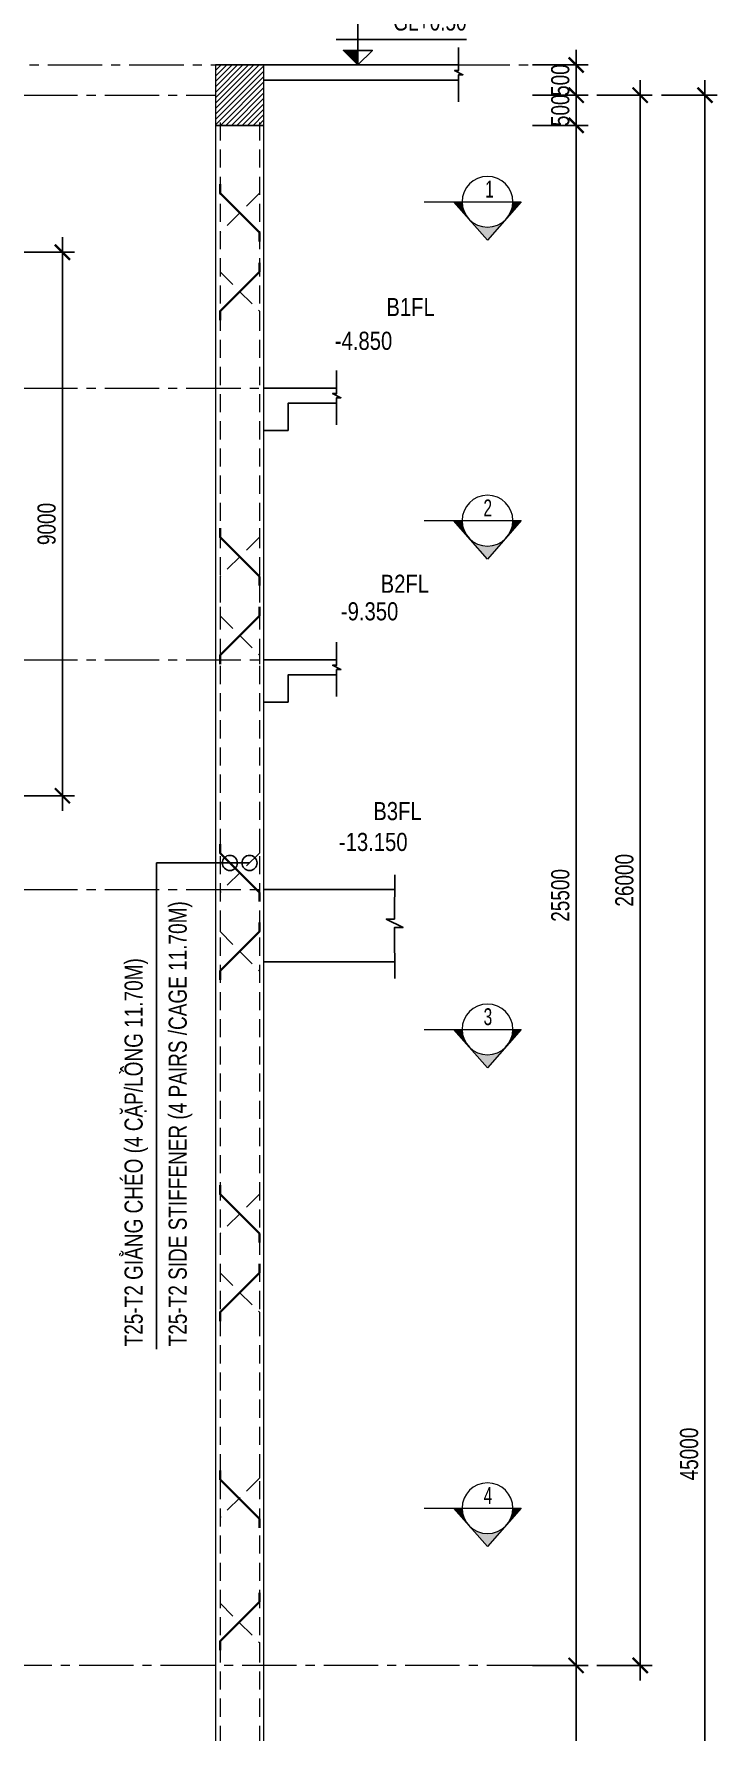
# Model space of a CAD drawing. Header units: millimetres. Extents: x 2746337 to 7547699, y -363432 to 15720.
# Drawn here: x 2893677 to 2904984, y -221482 to -193381 of the extents above; entities that cross this region are included whole.
import ezdxf
from ezdxf.enums import TextEntityAlignment as Align

# ---------------------------------------------------------------- set-up
doc = ezdxf.new("R2010")
doc.units = ezdxf.units.MM
doc.header["$LTSCALE"] = 1200
doc.header["$PDMODE"] = 3
doc.linetypes.add('CENTER2', pattern=[1.125, 0.75, -0.125, 0.125, -0.125])
doc.linetypes.add('HIDDEN', pattern=[0.375, 0.25, -0.125])
for name, color, linetype, lineweight in [('1', 9, 'Continuous', 13), ('BOUND', 3, 'Continuous', 20), ('CODE', 3, 'Continuous', 15), ('ENOTE', 2, 'Continuous', 15), ('Grid line', 160, 'CENTER2', 5), ('HIDE', 8, 'HIDDEN', 13), ('K-THUOC', 1, 'Continuous', 18), ('LEADER', 8, 'Continuous', 9), ('S-Beam - Cont', 60, 'Continuous', 25), ('T2CO', 4, 'Continuous', 30), ('T2HI', 4, 'HIDDEN', 13), ('TEXTVN', 2, 'Continuous', 20)]:
    doc.layers.add(name, color=color, linetype=linetype, lineweight=lineweight)
for name, color, linetype in [('CDC.02.DIM', 1, 'Continuous'), ('CDC.06.TEXT', 2, 'Continuous'), ('CDC.10.HATCH', 251, 'Continuous'), ('Q-Dim-line', 75, 'Continuous')]:
    doc.layers.add(name, color=color, linetype=linetype)
doc.styles.add('DB_Arial', font='arial.ttf', dxfattribs={"width": 0.8})
doc.styles.add('SMTEXT', font='arial.ttf', dxfattribs={"width": 0.75})
doc.styles.add('TEXTVN', font='VHELVCN.TTF', dxfattribs={"width": 0.8})
doc.dimstyles.new('BSV1-100', dxfattribs={"dimtxt": 300, "dimasz": 250, "dimexe": 200, "dimexo": 0, "dimgap": 108, "dimtad": 1, "dimdec": 0, "dimdsep": 46, "dimtxsty": 'SMTEXT', "dimblk": 'ARCHTICK', "dimcen": 100, "dimdle": 250, "dimclrd": 256, "dimclre": 256, "dimclrt": 1, "dimadec": 0, "dimazin": 0, "dimtfac": 1, "dimtdec": 0, "dimtix": 1, "dimtmove": 2, "dimatfit": 3, "dimfxl": 720, "dimfxlon": 1, "dimtolj": 1, "dimtzin": 0, "dimarcsym": 0})
doc.dimstyles.new('BSV25', dxfattribs={"dimtxt": 300, "dimasz": 250, "dimexe": 200, "dimexo": 0, "dimgap": 108, "dimtad": 1, "dimdec": 0, "dimlfac": 0.25, "dimdsep": 46, "dimtxsty": 'SMTEXT', "dimblk": 'ARCHTICK', "dimcen": 100, "dimdle": 250, "dimclrd": 256, "dimclre": 256, "dimclrt": 2, "dimadec": 0, "dimazin": 0, "dimtfac": 1, "dimtdec": 0, "dimtix": 1, "dimtmove": 2, "dimatfit": 3, "dimfxl": 800, "dimfxlon": 1, "dimtolj": 1, "dimtzin": 0, "dimarcsym": 0})

# ---------------------------------------------------------------- blocks, each defined once
blk = doc.blocks.new('_ArchTick')
at = {"color": 0, "linetype": 'ByBlock', "const_width": 0.15}
blk.add_lwpolyline([(-0.5, -0.5), (0.5, 0.5)], dxfattribs=at)
blk = doc.blocks.new('*D1330')
at = {"layer": 'Defpoints', "color": 0, "transparency": 16777216}
for p in [(2865643, -194395), (2865080, -199245), (2897740, -199245)]:
    blk.add_point(p, dxfattribs=at)
at = {"layer": 'K-THUOC', "lineweight": -2, "transparency": 16777216}
for p, q in [((2865080, -194145), (2865080, -199495)), ((2865643, -194395), (2864880, -194395)), ((2865800, -199245), (2864880, -199245))]:
    blk.add_line(p, q, dxfattribs=at)
at = {"layer": 'K-THUOC', "lineweight": -2, "transparency": 16777216, "xscale": 250, "yscale": 250, "zscale": 250}
for p, rotation in [((2865080, -194395), 90), ((2865080, -199245), 270)]:
    blk.add_blockref('_ArchTick', p, dxfattribs=dict(at, rotation=rotation))
at = {"layer": 'K-THUOC', "color": 1, "transparency": 16777216, "insert": (2864819, -196820), "char_height": 300, "attachment_point": 5, "rotation": 90, "style": 'SMTEXT'}
blk.add_mtext('\\A1;4850', dxfattribs=at)
blk = doc.blocks.new('*D1331')
at = {"layer": 'Defpoints', "color": 0, "transparency": 16777216}
for p in [(2897740, -199245), (2865080, -203745), (2897724, -203745)]:
    blk.add_point(p, dxfattribs=at)
at = {"layer": 'K-THUOC', "lineweight": -2, "transparency": 16777216}
for p, q in [((2865080, -198995), (2865080, -203995)), ((2865800, -199245), (2864880, -199245)), ((2865800, -203745), (2864880, -203745))]:
    blk.add_line(p, q, dxfattribs=at)
at = {"layer": 'K-THUOC', "lineweight": -2, "transparency": 16777216, "xscale": 250, "yscale": 250, "zscale": 250}
for p, rotation in [((2865080, -199245), 90), ((2865080, -203745), 270)]:
    blk.add_blockref('_ArchTick', p, dxfattribs=dict(at, rotation=rotation))
at = {"layer": 'K-THUOC', "color": 1, "transparency": 16777216, "insert": (2864819, -201495), "char_height": 300, "attachment_point": 5, "rotation": 90, "style": 'SMTEXT'}
blk.add_mtext('\\A1;4500', dxfattribs=at)
blk = doc.blocks.new('*D1332')
at = {"layer": 'Defpoints', "color": 0, "transparency": 16777216}
for p in [(2896467, -203745), (2865080, -207545), (2897724, -207545)]:
    blk.add_point(p, dxfattribs=at)
at = {"layer": 'K-THUOC', "lineweight": -2, "transparency": 16777216}
for p, q in [((2865080, -203495), (2865080, -207795)), ((2865800, -203745), (2864880, -203745)), ((2865800, -207545), (2864880, -207545))]:
    blk.add_line(p, q, dxfattribs=at)
at = {"layer": 'K-THUOC', "lineweight": -2, "transparency": 16777216, "xscale": 250, "yscale": 250, "zscale": 250}
for p, rotation in [((2865080, -203745), 90), ((2865080, -207545), 270)]:
    blk.add_blockref('_ArchTick', p, dxfattribs=dict(at, rotation=rotation))
at = {"layer": 'K-THUOC', "color": 1, "transparency": 16777216, "insert": (2864819, -205645), "char_height": 300, "attachment_point": 5, "rotation": 90, "style": 'SMTEXT'}
blk.add_mtext('\\A1;3800', dxfattribs=at)
blk = doc.blocks.new('*D1344')
at = {"layer": 'Defpoints', "color": 0, "transparency": 16777216}
for p in [(2883069, -196995), (2894148, -196995), (2883069, -205995)]:
    blk.add_point(p, dxfattribs=at)
at = {"layer": 'K-THUOC', "lineweight": -2, "transparency": 16777216}
for p, q in [((2894148, -206245), (2894148, -196745)), ((2893428, -196995), (2894348, -196995)), ((2893428, -205995), (2894348, -205995))]:
    blk.add_line(p, q, dxfattribs=at)
at = {"layer": 'K-THUOC', "lineweight": -2, "transparency": 16777216, "xscale": 250, "yscale": 250, "zscale": 250}
for p, rotation in [((2894148, -196995), 90), ((2894148, -205995), 270)]:
    blk.add_blockref('_ArchTick', p, dxfattribs=dict(at, rotation=rotation))
at = {"layer": 'K-THUOC', "color": 1, "transparency": 16777216, "insert": (2893887, -201495), "char_height": 300, "attachment_point": 5, "rotation": 90, "style": 'SMTEXT'}
blk.add_mtext('\\A1;9000', dxfattribs=at)
blk = doc.blocks.new('SIGSEC')
at = {"layer": '1', "lineweight": 9}
h = blk.add_hatch(color=256, dxfattribs=at)
h.dxf.hatch_style = 1
h.paths.add_polyline_path([(-420, 0), (-560, 0), (-315, -278, -0.182676)])
h = blk.add_hatch(color=256, dxfattribs=at)
h.dxf.hatch_style = 1
h.paths.add_polyline_path([(560, 0), (420, 0, -0.182676), (315, -278)])
h = blk.add_hatch(color=256, dxfattribs=at)
h.dxf.hatch_style = 1
h.paths.add_polyline_path([(315, -278, -0.451416), (-315, -278), (0, -635)])
at = {"layer": '1', "lineweight": 9, "elevation": 0}
blk.add_lwpolyline([(1050, 0), (-560, 0), (0, -635), (560, 0)], dxfattribs=at)
at = {"layer": '1', "lineweight": 9}
blk.add_circle((0, 0), 420, dxfattribs=at)
at = {"layer": 'BOUND', "lineweight": 9, "style": 'TEXTVN', "width": 0.8}
blk.add_attdef('SEC', text='', height=280, dxfattribs=at).set_placement((0, 210, 0), align=Align.MIDDLE_CENTER)
blk = doc.blocks.new('*D1358')
at = {"layer": 'Defpoints', "color": 0, "transparency": 16777216}
for p in [(2897483, -193895), (2902651, -193895), (2897483, -194395)]:
    blk.add_point(p, dxfattribs=at)
at = {"layer": 'K-THUOC', "lineweight": -2, "transparency": 16777216}
for p, q in [((2901931, -193895), (2902851, -193895)), ((2902651, -193895), (2902651, -193645)), ((2902651, -194395), (2902651, -193895)), ((2901931, -194395), (2902851, -194395)), ((2902651, -194395), (2902651, -194645))]:
    blk.add_line(p, q, dxfattribs=at)
at = {"layer": 'K-THUOC', "lineweight": -2, "transparency": 16777216, "xscale": 250, "yscale": 250, "zscale": 250}
for p, rotation in [((2902651, -193895), 270), ((2902651, -194395), 90)]:
    blk.add_blockref('_ArchTick', p, dxfattribs=dict(at, rotation=rotation))
at = {"layer": 'K-THUOC', "color": 1, "transparency": 16777216, "insert": (2902390, -194145), "char_height": 300, "attachment_point": 5, "rotation": 90, "style": 'SMTEXT'}
blk.add_mtext('\\A1;500', dxfattribs=at)
blk = doc.blocks.new('*D1359')
at = {"layer": 'Defpoints', "color": 0, "transparency": 16777216}
for p in [(2897483, -194395), (2897483, -194895), (2902651, -194895)]:
    blk.add_point(p, dxfattribs=at)
at = {"layer": 'K-THUOC', "lineweight": -2, "transparency": 16777216}
for p, q in [((2902651, -194395), (2902651, -194145)), ((2901931, -194395), (2902851, -194395)), ((2902651, -194395), (2902651, -194895)), ((2901931, -194895), (2902851, -194895)), ((2902651, -194895), (2902651, -195145))]:
    blk.add_line(p, q, dxfattribs=at)
at = {"layer": 'K-THUOC', "lineweight": -2, "transparency": 16777216, "xscale": 250, "yscale": 250, "zscale": 250}
for p, rotation in [((2902651, -194395), 270), ((2902651, -194895), 90)]:
    blk.add_blockref('_ArchTick', p, dxfattribs=dict(at, rotation=rotation))
at = {"layer": 'K-THUOC', "color": 1, "transparency": 16777216, "insert": (2902390, -194645), "char_height": 300, "attachment_point": 5, "rotation": 90, "style": 'SMTEXT'}
blk.add_mtext('\\A1;500', dxfattribs=at)
blk = doc.blocks.new('*D1360')
at = {"layer": 'Defpoints', "color": 0, "transparency": 16777216}
for p in [(2897483, -194895), (2891936, -220395), (2902651, -220395)]:
    blk.add_point(p, dxfattribs=at)
at = {"layer": 'K-THUOC', "lineweight": -2, "transparency": 16777216}
for p, q in [((2902651, -194645), (2902651, -220645)), ((2901931, -194895), (2902851, -194895)), ((2901931, -220395), (2902851, -220395))]:
    blk.add_line(p, q, dxfattribs=at)
at = {"layer": 'K-THUOC', "lineweight": -2, "transparency": 16777216, "xscale": 250, "yscale": 250, "zscale": 250}
for p, rotation in [((2902651, -194895), 90), ((2902651, -220395), 270)]:
    blk.add_blockref('_ArchTick', p, dxfattribs=dict(at, rotation=rotation))
at = {"layer": 'K-THUOC', "color": 1, "transparency": 16777216, "insert": (2902390, -207645), "char_height": 300, "attachment_point": 5, "rotation": 90, "style": 'SMTEXT'}
blk.add_mtext('\\A1;25500', dxfattribs=at)
blk = doc.blocks.new('*D1361')
at = {"layer": 'Defpoints', "color": 0, "transparency": 16777216}
for p in [(2891936, -220395), (2893508, -239395), (2902651, -239395)]:
    blk.add_point(p, dxfattribs=at)
at = {"layer": 'K-THUOC', "lineweight": -2, "transparency": 16777216}
for p, q in [((2902651, -220145), (2902651, -239645)), ((2901931, -220395), (2902851, -220395)), ((2901931, -239395), (2902851, -239395))]:
    blk.add_line(p, q, dxfattribs=at)
at = {"layer": 'K-THUOC', "lineweight": -2, "transparency": 16777216, "xscale": 250, "yscale": 250, "zscale": 250}
for p, rotation in [((2902651, -220395), 90), ((2902651, -239395), 270)]:
    blk.add_blockref('_ArchTick', p, dxfattribs=dict(at, rotation=rotation))
at = {"layer": 'K-THUOC', "color": 1, "transparency": 16777216, "insert": (2902390, -229895), "char_height": 300, "attachment_point": 5, "rotation": 90, "style": 'SMTEXT'}
blk.add_mtext('\\A1;19000', dxfattribs=at)
blk = doc.blocks.new('*D1362')
at = {"layer": 'Defpoints', "color": 0, "transparency": 16777216}
for p in [(2896683, -194395), (2903712, -194395), (2891936, -220395)]:
    blk.add_point(p, dxfattribs=at)
at = {"layer": 'K-THUOC', "lineweight": -2, "transparency": 16777216}
for p, q in [((2903712, -220645), (2903712, -194145)), ((2902992, -194395), (2903912, -194395)), ((2902992, -220395), (2903912, -220395))]:
    blk.add_line(p, q, dxfattribs=at)
at = {"layer": 'K-THUOC', "lineweight": -2, "transparency": 16777216, "xscale": 250, "yscale": 250, "zscale": 250}
for p, rotation in [((2903712, -194395), 90), ((2903712, -220395), 270)]:
    blk.add_blockref('_ArchTick', p, dxfattribs=dict(at, rotation=rotation))
at = {"layer": 'K-THUOC', "color": 1, "transparency": 16777216, "insert": (2903451, -207395), "char_height": 300, "attachment_point": 5, "rotation": 90, "style": 'SMTEXT'}
blk.add_mtext('\\A1;26000', dxfattribs=at)
blk = doc.blocks.new('*D1363')
at = {"layer": 'Defpoints', "color": 0, "transparency": 16777216}
for p in [(2896683, -194395), (2896683, -239395), (2904784, -239395)]:
    blk.add_point(p, dxfattribs=at)
at = {"layer": 'K-THUOC', "lineweight": -2, "transparency": 16777216}
for p, q in [((2904784, -194145), (2904784, -239645)), ((2904064, -194395), (2904984, -194395)), ((2904064, -239395), (2904984, -239395))]:
    blk.add_line(p, q, dxfattribs=at)
at = {"layer": 'K-THUOC', "lineweight": -2, "transparency": 16777216, "xscale": 250, "yscale": 250, "zscale": 250}
for p, rotation in [((2904784, -194395), 90), ((2904784, -239395), 270)]:
    blk.add_blockref('_ArchTick', p, dxfattribs=dict(at, rotation=rotation))
at = {"layer": 'K-THUOC', "color": 1, "transparency": 16777216, "insert": (2904522, -216895), "char_height": 300, "attachment_point": 5, "rotation": 90, "style": 'SMTEXT'}
blk.add_mtext('\\A1;45000', dxfattribs=at)
blk = doc.blocks.new('tag_cd')
at = {"layer": 'CDC.10.HATCH'}
blk.add_hatch(color=256, dxfattribs=at).paths.add_polyline_path([(180, 240), (420, 0), (420, 240)])
at = {"layer": 'CDC.02.DIM'}
for points in [[(420, 240), (420, 0), (660, 240), (180, 240), (420, 0), (420, 1020)], [(60, 420), (2220, 420)], [(0, 0), (840, 0)]]:
    blk.add_lwpolyline(points, dxfattribs=at)
at = {"layer": 'CDC.06.TEXT', "ltscale": 0.5, "style": 'SMTEXT', "width": 0.75}
blk.add_attdef('CD', text='', height=300, dxfattribs=at).set_placement((2220, 570), align=Align.RIGHT)

msp = doc.modelspace()

# ---------------------------------------------------------------- hatches: boundary and pattern name
at = {"layer": 'CDC.10.HATCH'}
h = msp.add_hatch(dxfattribs=at)
h.set_pattern_fill('ANSI31', color=256, scale=20)
h.set_pattern_definition([(45, (109825.24, -204151.04), (-44.9012806, 44.9012806), [])])
h.paths.add_polyline_path([(2896682.9, -194894.7), (2897482.9, -194894.7), (2897482.9, -193894.7), (2896682.9, -193894.7)])

# ---------------------------------------------------------------- linework, layer by layer
at = {"layer": 'BOUND'}
for points in [[(2896682.9, -194894.7), (2897482.9, -194894.7), (2897482.9, -193894.7), (2896682.9, -193894.7)], [(2896682.9, -239394.7), (2897482.9, -239394.7), (2897482.9, -194894.7), (2896682.9, -194894.7)]]:
    msp.add_lwpolyline(points, close=True, dxfattribs=at)
at = {"layer": 'BOUND', "lineweight": 20}
msp.add_lwpolyline([(2897482.9, -198744.7), (2897482.9, -194894.7), (2896682.9, -194894.7), (2896682.9, -239394.7), (2897482.9, -239394.7), (2897482.9, -213944.7)], dxfattribs=at)
at = {"layer": 'CODE'}
for points in [[(2898132.5, -199244.7, 0, 0, 0), (2899206.5, -199244.7, 0, 0, 0), (2898669.5, -199244.7, 0, 660, 0), (2898669.5, -198914.7, 0, 0, 0), (2898669.5, -198714.7, 0, 0, 0), (2899669.5, -198714.7, 0, 0, 0)], [(2898132.5, -203744.7, 0, 0, 0), (2899206.5, -203744.7, 0, 0, 0), (2898669.5, -203744.7, 0, 660, 0), (2898669.5, -203414.7, 0, 0, 0), (2898669.5, -203214.7, 0, 0, 0), (2899669.5, -203214.7, 0, 0, 0)], [(2898132.5, -207544.7, 0, 0, 0), (2899206.5, -207544.7, 0, 0, 0), (2898669.5, -207544.7, 0, 660, 0), (2898669.5, -207214.7, 0, 0, 0), (2898669.5, -207014.7, 0, 0, 0), (2899669.5, -207014.7, 0, 0, 0)]]:
    msp.add_lwpolyline(points, format="xyseb", dxfattribs=at)
at = {"layer": 'Grid line', "color": 2}
for p, q in [((2861098.5, -194394.7), (2896682.9, -194394.7)), ((2861098.5, -199244.7), (2897567.4, -199244.7)), ((2861098.5, -203744.7), (2897551.4, -203744.7)), ((2861098.5, -207544.7), (2897551.4, -207544.7))]:
    msp.add_line(p, q, dxfattribs=at)
at = {"layer": 'Grid line'}
msp.add_line((2902073.3, -220394.7), (2866455.3, -220394.7), dxfattribs=at)
msp.add_lwpolyline([(2875005, -193894.7), (2901872.3, -193894.7)], dxfattribs=at)
at = {"layer": 'HIDE'}
for p, q in [((2896757.9, -194844.7), (2896757.9, -239194.7)), ((2897407.9, -194844.7), (2897407.9, -239194.7))]:
    msp.add_line(p, q, dxfattribs=at)
at = {"layer": 'Q-Dim-line'}
for points in [[(2900706.5, -193604), (2900706.5, -193985), (2900639.4, -193985), (2900778.2, -194055.7), (2900706.5, -194055.7), (2900706.5, -194502.9)], [(2898687, -198954), (2898687, -199335), (2898619.9, -199335), (2898758.7, -199405.7), (2898687, -199405.7), (2898687, -199852.9)], [(2898687, -203454), (2898687, -203835), (2898619.9, -203835), (2898758.7, -203905.7), (2898687, -203905.7), (2898687, -204352.9)], [(2899647.9, -207306.1), (2899643.4, -208036.6), (2899509.2, -208036.6), (2899786.7, -208177.9), (2899643.4, -208177.9), (2899647.9, -209021)]]:
    msp.add_lwpolyline(points, dxfattribs=at)
at = {"layer": 'S-Beam - Cont'}
for points in [[(2900699.7, -193894.7), (2899006.3, -193894.7), (2899006.3, -193894.7), (2897482.9, -193894.7)], [(2897482.9, -194144.7), (2899256.3, -194144.7), (2899256.3, -194144.7), (2900699.7, -194144.7)], [(2898680.2, -199244.7), (2897482.9, -199244.7)], [(2898680.2, -199494.7), (2897882.9, -199494.7), (2897882.9, -199944.7), (2897482.9, -199944.7)], [(2898680.2, -203744.7), (2897482.9, -203744.7)], [(2898680.2, -203994.7), (2897882.9, -203994.7), (2897882.9, -204444.7), (2897482.9, -204444.7)], [(2899647.9, -207544.7), (2897482.9, -207544.7)], [(2897482.9, -208744.7), (2899647.9, -208744.7)]]:
    msp.add_lwpolyline(points, dxfattribs=at)
at = {"layer": 'T2CO'}
for points in [[(2896757.9, -195869.7), (2896757.9, -196019.7), (2897407.9, -196669.7), (2897407.9, -196819.7)], [(2897407.9, -197169.7), (2897407.9, -197319.7), (2896757.9, -197969.7), (2896757.9, -198119.7)], [(2896757.9, -201564.8), (2896757.9, -201714.8), (2897407.9, -202364.8), (2897407.9, -202514.8)], [(2897407.9, -202864.8), (2897407.9, -203014.8), (2896757.9, -203664.8), (2896757.9, -203814.8)], [(2896757.9, -206795.3), (2896757.9, -206945.3), (2897407.9, -207595.3), (2897407.9, -207745.3)], [(2897407.9, -208095.3), (2897407.9, -208245.3), (2896757.9, -208895.3), (2896757.9, -209045.3)], [(2896757.9, -212444.2), (2896757.9, -212594.2), (2897407.9, -213244.2), (2897407.9, -213394.2)], [(2897407.9, -213744.2), (2897407.9, -213894.2), (2896757.9, -214544.2), (2896757.9, -214694.2)], [(2896757.9, -217167.6), (2896757.9, -217317.6), (2897407.9, -217967.6), (2897407.9, -218117.6)], [(2897407.9, -219194), (2897407.9, -219344), (2896757.9, -219994), (2896757.9, -220144)]]:
    msp.add_lwpolyline(points, dxfattribs=at)
at = {"layer": 'T2HI'}
for points in [[(2897407.9, -195869.7), (2897407.9, -196019.7), (2896757.9, -196669.7), (2896757.9, -196819.7)], [(2896757.9, -197169.7), (2896757.9, -197319.7), (2897407.9, -197969.7), (2897407.9, -198119.7)], [(2897407.9, -201564.8), (2897407.9, -201714.8), (2896757.9, -202364.8), (2896757.9, -202514.8)], [(2896757.9, -202864.8), (2896757.9, -203014.8), (2897407.9, -203664.8), (2897407.9, -203814.8)], [(2897407.9, -206795.3), (2897407.9, -206945.3), (2896757.9, -207595.3), (2896757.9, -207745.3)], [(2896757.9, -208095.3), (2896757.9, -208245.3), (2897407.9, -208895.3), (2897407.9, -209045.3)], [(2897407.9, -212444.2), (2897407.9, -212594.2), (2896757.9, -213244.2), (2896757.9, -213394.2)], [(2896757.9, -213744.2), (2896757.9, -213894.2), (2897407.9, -214544.2), (2897407.9, -214694.2)], [(2897407.9, -217145.3), (2897407.9, -217295.3), (2896757.9, -217945.3), (2896757.9, -218095.3)], [(2896757.9, -219216.4), (2896757.9, -219366.4), (2897407.9, -220016.4), (2897407.9, -220166.4)]]:
    msp.add_lwpolyline(points, dxfattribs=at)

# ---------------------------------------------------------------- block references
at = {"layer": '1', "lineweight": 20}
ref = msp.add_blockref('SIGSEC', (2901183.8, -196160.1), dxfattribs=dict(at, xscale=-1))
ref.add_attrib('SEC', '1', dxfattribs={"layer": 'BOUND', "lineweight": 9, "height": 280, "style": 'TEXTVN', "width": 0.8}).set_placement((2901217.9, -195950.1, 0), align=Align.MIDDLE_CENTER)
ref = msp.add_blockref('SIGSEC', (2901183.8, -201440.1), dxfattribs=dict(at, xscale=-1))
ref.add_attrib('SEC', '2', dxfattribs={"layer": 'BOUND', "lineweight": 9, "height": 280, "style": 'TEXTVN', "width": 0.8}).set_placement((2901188, -201230.1, 0), align=Align.MIDDLE_CENTER)
ref = msp.add_blockref('SIGSEC', (2901183.8, -209863.7), dxfattribs=dict(at, xscale=-1))
ref.add_attrib('SEC', '3', dxfattribs={"layer": 'BOUND', "lineweight": 9, "height": 280, "style": 'TEXTVN', "width": 0.8}).set_placement((2901190.4, -209653.7, 0), align=Align.MIDDLE_CENTER)
ref = msp.add_blockref('SIGSEC', (2901183.8, -217791.9, 0), dxfattribs=dict(at, xscale=-1))
ref.add_attrib('SEC', '4', dxfattribs={"layer": 'BOUND', "lineweight": 9, "height": 280, "style": 'TEXTVN', "width": 0.8}).set_placement((2901191.6, -217581.9, 0), align=Align.MIDDLE_CENTER)
at = {"layer": 'ENOTE'}
msp.add_blockref('tag_cd', (2898618.2, -193894.7), dxfattribs=at).add_auto_attribs({'CD': 'GL+0.50'})

# ---------------------------------------------------------------- texts
at = {"layer": 'ENOTE', "style": 'DB_Arial', "width": 0.8}
for s, p in [('-4.850', (2898656.9, -198611.7)), ('-9.350', (2898757.1, -203091.1)), ('-13.150', (2898724.1, -206909.5))]:
    msp.add_text(s, height=300, dxfattribs=at).set_placement(p)
at = {"layer": 'TEXTVN', "style": 'DB_Arial', "width": 0.8}
for s, p in [('B1FL', (2899510.3, -198052.6)), ('B2FL', (2899415.8, -202634.9)), ('B3FL', (2899293.8, -206399.1))]:
    msp.add_text(s, height=300, dxfattribs=at).set_placement(p)
at = {"layer": 'TEXTVN', "lineweight": 20, "style": 'SMTEXT', "width": 0.75}
for s, p in [('T25-T2 SIDE STIFFENER (4 PAIRS /CAGE 11.70M)', (2896205.9, -215112.1)), ('T25-T2 GIẰNG CHÉO (4 CẶP/LỒNG 11.70M)', (2895475.9, -215112.1))]:
    msp.add_text(s, height=300, rotation=90, dxfattribs=at).set_placement(p)

# ---------------------------------------------------------------- dimensions: what is measured, and where the dimension line sits
at = {"layer": 'K-THUOC'}
for base, p1, p2, picture, middle in [((2902650.8, -193894.7), (2897482.9, -194394.7), (2897482.9, -193894.7), '*D1358', (2902389.7, -194144.7)), ((2865080.3, -199244.7), (2865642.7, -194394.7), (2897739.8, -199244.7), '*D1330', (2864819.2, -196819.7)), ((2903711.7, -194394.7), (2891936.3, -220394.7), (2896682.9, -194394.7), '*D1362', (2903450.5, -207394.7)), ((2904783.6, -239394.7), (2896682.9, -194394.7), (2896682.9, -239394.7), '*D1363', (2904522.4, -216894.7)), ((2902650.8, -194894.7), (2897482.9, -194394.7), (2897482.9, -194894.7), '*D1359', (2902389.7, -194644.7)), ((2902650.8, -220394.7), (2897482.9, -194894.7), (2891936.3, -220394.7), '*D1360', (2902389.7, -207644.7)), ((2894148.2, -196995), (2883068.6, -205995), (2883068.6, -196995), '*D1344', (2893887, -201495)), ((2865080.3, -203744.7), (2897739.8, -199244.7), (2897723.8, -203744.7), '*D1331', (2864819.2, -201494.7)), ((2865080.3, -207544.7), (2896467.2, -203744.7), (2897723.8, -207544.7), '*D1332', (2864819, -205644.7)), ((2902650.8, -239394.7), (2891936.3, -220394.7), (2893508, -239394.7), '*D1361', (2902389.7, -229894.7))]:
    dim = msp.add_linear_dim(base=base, p1=p1, p2=p2, angle=90, dimstyle='BSV1-100', dxfattribs=at)
    dim.commit()
    dim.dimension.update_dxf_attribs({"geometry": picture, "text_midpoint": middle})

# ---------------------------------------------------------------- leaders
at = {"layer": 'LEADER'}
for points in [[(2897245.4, -207107.8), (2895702.9, -207107.8), (2895702.9, -215107.8)], [(2896920.4, -207107.8), (2895702.9, -207107.8), (2895702.9, -215160.1)]]:
    msp.add_leader(points, dimstyle='BSV25', override={"dimldrblk": 'Origin'}, dxfattribs=at)

doc.saveas('drawing.dxf')
